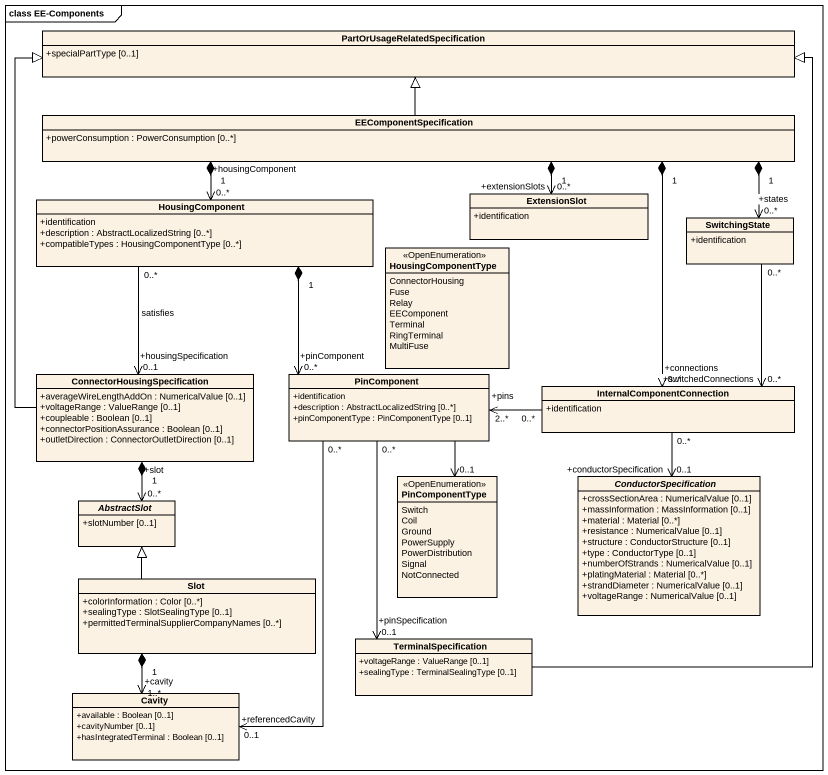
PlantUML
@startuml
mainframe class EE-Components
hide circle
hide empty members
skinparam classAttributeIconSize 0
class "PartOrUsageRelatedSpecification" as PartOrUsageRelatedSpecificat {
  +specialPartType [0..1]
}
class EEComponentSpecification {
  +powerConsumption : PowerConsumption [0..*]
}
class HousingComponent {
  +identification
  +description : AbstractLocalizedString [0..*]
  +compatibleTypes : HousingComponentType [0..*]
}
class ExtensionSlot {
  +identification
}
class SwitchingState {
  +identification
}
enum HousingComponentType <<OpenEnumeration>> {
  ConnectorHousing
  Fuse
  Relay
  EEComponent
  Terminal
  RingTerminal
  MultiFuse
}
class "ConnectorHousingSpecification" as ConnectorHousingSpecificatio {
  +averageWireLengthAddOn : NumericalValue [0..1]
  +voltageRange : ValueRange [0..1]
  +coupleable : Boolean [0..1]
  +connectorPositionAssurance : Boolean [0..1]
  +outletDirection : ConnectorOutletDirection [0..1]
}
class PinComponent {
  +identification
  +description : AbstractLocalizedString [0..*]
  +pinComponentType : PinComponentType [0..1]
}
class InternalComponentConnection {
  +identification
}
enum PinComponentType <<OpenEnumeration>> {
  Switch
  Coil
  Ground
  PowerSupply
  PowerDistribution
  Signal
  NotConnected
}
abstract class ConductorSpecification {
  +crossSectionArea : NumericalValue [0..1]
  +massInformation : MassInformation [0..1]
  +material : Material [0..*]
  +resistance : NumericalValue [0..1]
  +structure : ConductorStructure [0..1]
  +type : ConductorType [0..1]
  +numberOfStrands : NumericalValue [0..1]
  +platingMaterial : Material [0..*]
  +strandDiameter : NumericalValue [0..1]
  +voltageRange : NumericalValue [0..1]
}
abstract class AbstractSlot {
  +slotNumber [0..1]
}
class Slot {
  +colorInformation : Color [0..*]
  +sealingType : SlotSealingType [0..1]
  +permittedTerminalSupplierCompanyNames [0..*]
}
class TerminalSpecification {
  +voltageRange : ValueRange [0..1]
  +sealingType : TerminalSealingType [0..1]
}
class Cavity {
  +available : Boolean [0..1]
  +cavityNumber [0..1]
  +hasIntegratedTerminal : Boolean [0..1]
}
EEComponentSpecification -up-|> PartOrUsageRelatedSpecificat
EEComponentSpecification "1" *-left-> "+housingComponent\n0..*" HousingComponent
EEComponentSpecification "1" *-right-> "0..*\n+extensionSlots" ExtensionSlot
EEComponentSpecification "1" *-right-> "0..*\n+states" SwitchingState
EEComponentSpecification "1" *--> "0..*\n+connections" InternalComponentConnection
HousingComponent "0..*" --> "+housingSpecification\n0..1" ConnectorHousingSpecificatio : satisfies
HousingComponent "1" *--> "+pinComponent\n0..*" PinComponent
ConnectorHousingSpecificatio -up-|> PartOrUsageRelatedSpecificat
ConnectorHousingSpecificatio "1" *--> "+slot\n0..*" AbstractSlot
PinComponent --> "0..1" PinComponentType
PinComponent "0..*" --> "+pinSpecification\n0..1" TerminalSpecification
PinComponent "0..*" --> "+referencedCavity\n0..1" Cavity
InternalComponentConnection "0..*\n+switchedConnections" <-up- "0..*" SwitchingState
InternalComponentConnection "0..*" -left-> "2..*\n+pins" PinComponent
InternalComponentConnection "0..*" --> "0..1\n+conductorSpecification" ConductorSpecification
Slot -up-|> AbstractSlot
Slot "1" *--> "+cavity\n1..*" Cavity
TerminalSpecification -up-|> PartOrUsageRelatedSpecificat
@enduml
